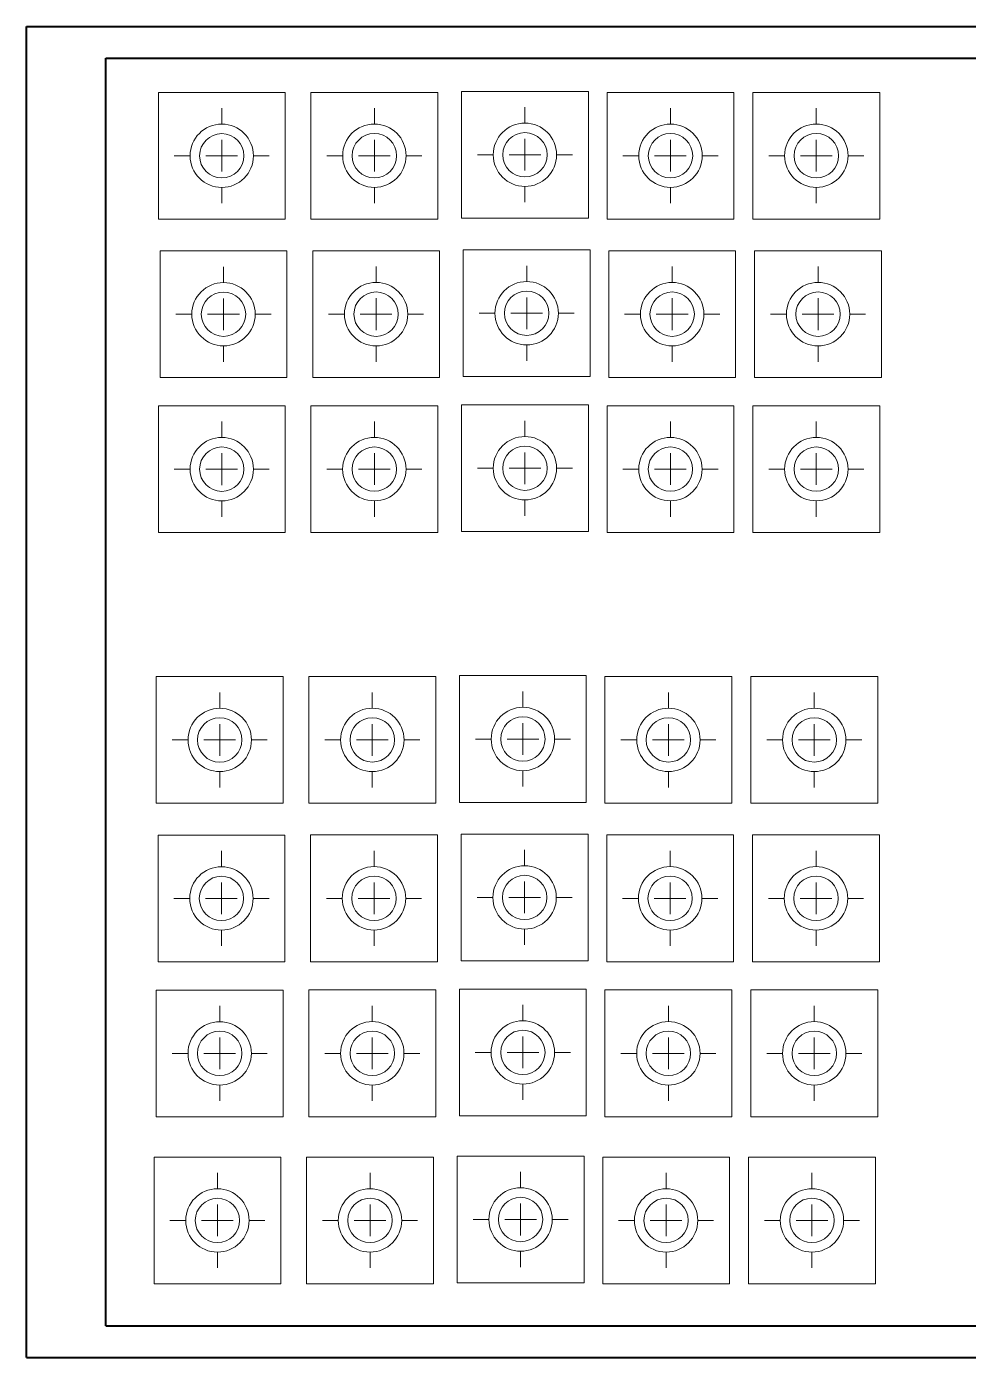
# Model space of a CAD drawing. Header units: millimetres. Extents: x 0 to 0.594, y 0 to 0.42.
# Drawn here: x 0.0001 to 0.2971, y 0.0002 to 0.4202 of the extents above; entities that cross this region are included whole.
import ezdxf

# ---------------------------------------------------------------- set-up
doc = ezdxf.new("R2010")
doc.units = ezdxf.units.MM

# ---------------------------------------------------------------- blocks, each defined once
blk = doc.blocks.new('SW_CENTERMARKSYMBOL_0')
at = {"color": 0, "linetype": 'Continuous', "lineweight": 0}
for p, q in [((0, 0.01), (0, 0.015)), ((0, 0), (0, 0.005)), ((-0.01, 0), (-0.015, 0)), ((0, 0), (-0.005, 0)), ((0, 0), (0, -0.005)), ((0, 0), (0.005, 0)), ((0.01, 0), (0.015, 0)), ((0, -0.01), (0, -0.015))]:
    blk.add_line(p, q, dxfattribs=at)
blk = doc.blocks.new('SW_CENTERMARKSYMBOL_1')
at = {"color": 0, "linetype": 'Continuous', "lineweight": 0}
for p, q in [((0, 0.01), (0, 0.015)), ((0, 0), (0, 0.005)), ((-0.01, 0), (-0.015, 0)), ((0, 0), (-0.005, 0)), ((0, 0), (0, -0.005)), ((0, 0), (0.005, 0)), ((0.01, 0), (0.015, 0)), ((0, -0.01), (0, -0.015))]:
    blk.add_line(p, q, dxfattribs=at)
blk = doc.blocks.new('SW_CENTERMARKSYMBOL_2')
at = {"color": 0, "linetype": 'Continuous', "lineweight": 0}
for p, q in [((0, 0.01), (0, 0.015)), ((0, 0), (0, 0.005)), ((-0.01, 0), (-0.015, 0)), ((0, 0), (-0.005, 0)), ((0, 0), (0, -0.005)), ((0, 0), (0.005, 0)), ((0.01, 0), (0.015, 0)), ((0, -0.01), (0, -0.015))]:
    blk.add_line(p, q, dxfattribs=at)
blk = doc.blocks.new('SW_CENTERMARKSYMBOL_3')
at = {"color": 0, "linetype": 'Continuous', "lineweight": 0}
for p, q in [((0, 0.01), (0, 0.015)), ((0, 0), (0, 0.005)), ((-0.01, 0), (-0.015, 0)), ((0, 0), (-0.005, 0)), ((0, 0), (0, -0.005)), ((0, 0), (0.005, 0)), ((0.01, 0), (0.015, 0)), ((0, -0.01), (0, -0.015))]:
    blk.add_line(p, q, dxfattribs=at)
blk = doc.blocks.new('SW_CENTERMARKSYMBOL_4')
at = {"color": 0, "linetype": 'Continuous', "lineweight": 0}
for p, q in [((0, 0.01), (0, 0.015)), ((0, 0), (0, 0.005)), ((-0.01, 0), (-0.015, 0)), ((0, 0), (-0.005, 0)), ((0, 0), (0, -0.005)), ((0, 0), (0.005, 0)), ((0.01, 0), (0.015, 0)), ((0, -0.01), (0, -0.015))]:
    blk.add_line(p, q, dxfattribs=at)
blk = doc.blocks.new('SW_CENTERMARKSYMBOL_5')
at = {"color": 0, "linetype": 'Continuous', "lineweight": 0}
for p, q in [((0, 0.01), (0, 0.015)), ((0, 0), (0, 0.005)), ((-0.01, 0), (-0.015, 0)), ((0, 0), (-0.005, 0)), ((0, 0), (0, -0.005)), ((0, 0), (0.005, 0)), ((0.01, 0), (0.015, 0)), ((0, -0.01), (0, -0.015))]:
    blk.add_line(p, q, dxfattribs=at)
blk = doc.blocks.new('SW_CENTERMARKSYMBOL_6')
at = {"color": 0, "linetype": 'Continuous', "lineweight": 0}
for p, q in [((0, 0.01), (0, 0.015)), ((0, 0), (0, 0.005)), ((-0.01, 0), (-0.015, 0)), ((0, 0), (-0.005, 0)), ((0, 0), (0, -0.005)), ((0, 0), (0.005, 0)), ((0.01, 0), (0.015, 0)), ((0, -0.01), (0, -0.015))]:
    blk.add_line(p, q, dxfattribs=at)
blk = doc.blocks.new('SW_CENTERMARKSYMBOL_7')
at = {"color": 0, "linetype": 'Continuous', "lineweight": 0}
for p, q in [((0, 0.01), (0, 0.015)), ((0, 0), (0, 0.005)), ((-0.01, 0), (-0.015, 0)), ((0, 0), (-0.005, 0)), ((0, 0), (0, -0.005)), ((0, 0), (0.005, 0)), ((0.01, 0), (0.015, 0)), ((0, -0.01), (0, -0.015))]:
    blk.add_line(p, q, dxfattribs=at)
blk = doc.blocks.new('SW_CENTERMARKSYMBOL_8')
at = {"color": 0, "linetype": 'Continuous', "lineweight": 0}
for p, q in [((0, 0.01), (0, 0.015)), ((0, 0), (0, 0.005)), ((-0.01, 0), (-0.015, 0)), ((0, 0), (-0.005, 0)), ((0, 0), (0, -0.005)), ((0, 0), (0.005, 0)), ((0.01, 0), (0.015, 0)), ((0, -0.01), (0, -0.015))]:
    blk.add_line(p, q, dxfattribs=at)
blk = doc.blocks.new('SW_CENTERMARKSYMBOL_9')
at = {"color": 0, "linetype": 'Continuous', "lineweight": 0}
for p, q in [((0, 0.01), (0, 0.015)), ((0, 0), (0, 0.005)), ((-0.01, 0), (-0.015, 0)), ((0, 0), (-0.005, 0)), ((0, 0), (0, -0.005)), ((0, 0), (0.005, 0)), ((0.01, 0), (0.015, 0)), ((0, -0.01), (0, -0.015))]:
    blk.add_line(p, q, dxfattribs=at)
blk = doc.blocks.new('SW_CENTERMARKSYMBOL_10')
at = {"color": 0, "linetype": 'Continuous', "lineweight": 0}
for p, q in [((0, 0.01), (0, 0.015)), ((0, 0), (0, 0.005)), ((-0.01, 0), (-0.015, 0)), ((0, 0), (-0.005, 0)), ((0, 0), (0, -0.005)), ((0, 0), (0.005, 0)), ((0.01, 0), (0.015, 0)), ((0, -0.01), (0, -0.015))]:
    blk.add_line(p, q, dxfattribs=at)
blk = doc.blocks.new('SW_CENTERMARKSYMBOL_11')
at = {"color": 0, "linetype": 'Continuous', "lineweight": 0}
for p, q in [((0, 0.01), (0, 0.015)), ((0, 0), (0, 0.005)), ((-0.01, 0), (-0.015, 0)), ((0, 0), (-0.005, 0)), ((0, 0), (0, -0.005)), ((0, 0), (0.005, 0)), ((0.01, 0), (0.015, 0)), ((0, -0.01), (0, -0.015))]:
    blk.add_line(p, q, dxfattribs=at)
blk = doc.blocks.new('SW_CENTERMARKSYMBOL_12')
at = {"color": 0, "linetype": 'Continuous', "lineweight": 0}
for p, q in [((0, 0.01), (0, 0.015)), ((0, 0), (0, 0.005)), ((-0.01, 0), (-0.015, 0)), ((0, 0), (-0.005, 0)), ((0, 0), (0, -0.005)), ((0, 0), (0.005, 0)), ((0.01, 0), (0.015, 0)), ((0, -0.01), (0, -0.015))]:
    blk.add_line(p, q, dxfattribs=at)
blk = doc.blocks.new('SW_CENTERMARKSYMBOL_13')
at = {"color": 0, "linetype": 'Continuous', "lineweight": 0}
for p, q in [((0, 0.01), (0, 0.015)), ((0, 0), (0, 0.005)), ((-0.01, 0), (-0.015, 0)), ((0, 0), (-0.005, 0)), ((0, 0), (0, -0.005)), ((0, 0), (0.005, 0)), ((0.01, 0), (0.015, 0)), ((0, -0.01), (0, -0.015))]:
    blk.add_line(p, q, dxfattribs=at)
blk = doc.blocks.new('SW_CENTERMARKSYMBOL_14')
at = {"color": 0, "linetype": 'Continuous', "lineweight": 0}
for p, q in [((0, 0.01), (0, 0.015)), ((0, 0), (0, 0.005)), ((-0.01, 0), (-0.015, 0)), ((0, 0), (-0.005, 0)), ((0, 0), (0, -0.005)), ((0, 0), (0.005, 0)), ((0.01, 0), (0.015, 0)), ((0, -0.01), (0, -0.015))]:
    blk.add_line(p, q, dxfattribs=at)
blk = doc.blocks.new('SW_CENTERMARKSYMBOL_15')
at = {"color": 0, "linetype": 'Continuous', "lineweight": 0}
for p, q in [((0, 0.01), (0, 0.015)), ((0, 0), (0, 0.005)), ((-0.01, 0), (-0.015, 0)), ((0, 0), (-0.005, 0)), ((0, 0), (0, -0.005)), ((0, 0), (0.005, 0)), ((0.01, 0), (0.015, 0)), ((0, -0.01), (0, -0.015))]:
    blk.add_line(p, q, dxfattribs=at)
blk = doc.blocks.new('SW_CENTERMARKSYMBOL_16')
at = {"color": 0, "linetype": 'Continuous', "lineweight": 0}
for p, q in [((0, 0.01), (0, 0.015)), ((0, 0), (0, 0.005)), ((-0.01, 0), (-0.015, 0)), ((0, 0), (-0.005, 0)), ((0, 0), (0, -0.005)), ((0, 0), (0.005, 0)), ((0.01, 0), (0.015, 0)), ((0, -0.01), (0, -0.015))]:
    blk.add_line(p, q, dxfattribs=at)
blk = doc.blocks.new('SW_CENTERMARKSYMBOL_17')
at = {"color": 0, "linetype": 'Continuous', "lineweight": 0}
for p, q in [((0, 0.01), (0, 0.015)), ((0, 0), (0, 0.005)), ((-0.01, 0), (-0.015, 0)), ((0, 0), (-0.005, 0)), ((0, 0), (0, -0.005)), ((0, 0), (0.005, 0)), ((0.01, 0), (0.015, 0)), ((0, -0.01), (0, -0.015))]:
    blk.add_line(p, q, dxfattribs=at)
blk = doc.blocks.new('SW_CENTERMARKSYMBOL_18')
at = {"color": 0, "linetype": 'Continuous', "lineweight": 0}
for p, q in [((0, 0.01), (0, 0.015)), ((0, 0), (0, 0.005)), ((-0.01, 0), (-0.015, 0)), ((0, 0), (-0.005, 0)), ((0, 0), (0, -0.005)), ((0, 0), (0.005, 0)), ((0.01, 0), (0.015, 0)), ((0, -0.01), (0, -0.015))]:
    blk.add_line(p, q, dxfattribs=at)
blk = doc.blocks.new('SW_CENTERMARKSYMBOL_19')
at = {"color": 0, "linetype": 'Continuous', "lineweight": 0}
for p, q in [((0, 0.01), (0, 0.015)), ((0, 0), (0, 0.005)), ((-0.01, 0), (-0.015, 0)), ((0, 0), (-0.005, 0)), ((0, 0), (0, -0.005)), ((0, 0), (0.005, 0)), ((0.01, 0), (0.015, 0)), ((0, -0.01), (0, -0.015))]:
    blk.add_line(p, q, dxfattribs=at)
blk = doc.blocks.new('SW_CENTERMARKSYMBOL_20')
at = {"color": 0, "linetype": 'Continuous', "lineweight": 0}
for p, q in [((0, 0.01), (0, 0.015)), ((0, 0), (0, 0.005)), ((-0.01, 0), (-0.015, 0)), ((0, 0), (-0.005, 0)), ((0, 0), (0, -0.005)), ((0, 0), (0.005, 0)), ((0.01, 0), (0.015, 0)), ((0, -0.01), (0, -0.015))]:
    blk.add_line(p, q, dxfattribs=at)
blk = doc.blocks.new('SW_CENTERMARKSYMBOL_21')
at = {"color": 0, "linetype": 'Continuous', "lineweight": 0}
for p, q in [((0, 0.01), (0, 0.015)), ((0, 0), (0, 0.005)), ((-0.01, 0), (-0.015, 0)), ((0, 0), (-0.005, 0)), ((0, 0), (0, -0.005)), ((0, 0), (0.005, 0)), ((0.01, 0), (0.015, 0)), ((0, -0.01), (0, -0.015))]:
    blk.add_line(p, q, dxfattribs=at)
blk = doc.blocks.new('SW_CENTERMARKSYMBOL_22')
at = {"color": 0, "linetype": 'Continuous', "lineweight": 0}
for p, q in [((0, 0.01), (0, 0.015)), ((0, 0), (0, 0.005)), ((-0.01, 0), (-0.015, 0)), ((0, 0), (-0.005, 0)), ((0, 0), (0, -0.005)), ((0, 0), (0.005, 0)), ((0.01, 0), (0.015, 0)), ((0, -0.01), (0, -0.015))]:
    blk.add_line(p, q, dxfattribs=at)
blk = doc.blocks.new('SW_CENTERMARKSYMBOL_23')
at = {"color": 0, "linetype": 'Continuous', "lineweight": 0}
for p, q in [((0, 0.01), (0, 0.015)), ((0, 0), (0, 0.005)), ((-0.01, 0), (-0.015, 0)), ((0, 0), (-0.005, 0)), ((0, 0), (0, -0.005)), ((0, 0), (0.005, 0)), ((0.01, 0), (0.015, 0)), ((0, -0.01), (0, -0.015))]:
    blk.add_line(p, q, dxfattribs=at)
blk = doc.blocks.new('SW_CENTERMARKSYMBOL_24')
at = {"color": 0, "linetype": 'Continuous', "lineweight": 0}
for p, q in [((0, 0.01), (0, 0.015)), ((0, 0), (0, 0.005)), ((-0.01, 0), (-0.015, 0)), ((0, 0), (-0.005, 0)), ((0, 0), (0, -0.005)), ((0, 0), (0.005, 0)), ((0.01, 0), (0.015, 0)), ((0, -0.01), (0, -0.015))]:
    blk.add_line(p, q, dxfattribs=at)
blk = doc.blocks.new('SW_CENTERMARKSYMBOL_25')
at = {"color": 0, "linetype": 'Continuous', "lineweight": 0}
for p, q in [((0, 0.01), (0, 0.015)), ((0, 0), (0, 0.005)), ((-0.01, 0), (-0.015, 0)), ((0, 0), (-0.005, 0)), ((0, 0), (0, -0.005)), ((0, 0), (0.005, 0)), ((0.01, 0), (0.015, 0)), ((0, -0.01), (0, -0.015))]:
    blk.add_line(p, q, dxfattribs=at)
blk = doc.blocks.new('SW_CENTERMARKSYMBOL_26')
at = {"color": 0, "linetype": 'Continuous', "lineweight": 0}
for p, q in [((0, 0.01), (0, 0.015)), ((0, 0), (0, 0.005)), ((-0.01, 0), (-0.015, 0)), ((0, 0), (-0.005, 0)), ((0, 0), (0, -0.005)), ((0, 0), (0.005, 0)), ((0.01, 0), (0.015, 0)), ((0, -0.01), (0, -0.015))]:
    blk.add_line(p, q, dxfattribs=at)
blk = doc.blocks.new('SW_CENTERMARKSYMBOL_27')
at = {"color": 0, "linetype": 'Continuous', "lineweight": 0}
for p, q in [((0, 0.01), (0, 0.015)), ((0, 0), (0, 0.005)), ((-0.01, 0), (-0.015, 0)), ((0, 0), (-0.005, 0)), ((0, 0), (0, -0.005)), ((0, 0), (0.005, 0)), ((0.01, 0), (0.015, 0)), ((0, -0.01), (0, -0.015))]:
    blk.add_line(p, q, dxfattribs=at)
blk = doc.blocks.new('SW_CENTERMARKSYMBOL_28')
at = {"color": 0, "linetype": 'Continuous', "lineweight": 0}
for p, q in [((0, 0.01), (0, 0.015)), ((0, 0), (0, 0.005)), ((-0.01, 0), (-0.015, 0)), ((0, 0), (-0.005, 0)), ((0, 0), (0, -0.005)), ((0, 0), (0.005, 0)), ((0.01, 0), (0.015, 0)), ((0, -0.01), (0, -0.015))]:
    blk.add_line(p, q, dxfattribs=at)
blk = doc.blocks.new('SW_CENTERMARKSYMBOL_29')
at = {"color": 0, "linetype": 'Continuous', "lineweight": 0}
for p, q in [((0, 0.01), (0, 0.015)), ((0, 0), (0, 0.005)), ((-0.01, 0), (-0.015, 0)), ((0, 0), (-0.005, 0)), ((0, 0), (0, -0.005)), ((0, 0), (0.005, 0)), ((0.01, 0), (0.015, 0)), ((0, -0.01), (0, -0.015))]:
    blk.add_line(p, q, dxfattribs=at)
blk = doc.blocks.new('SW_CENTERMARKSYMBOL_30')
at = {"color": 0, "linetype": 'Continuous', "lineweight": 0}
for p, q in [((0, 0.01), (0, 0.015)), ((0, 0), (0, 0.005)), ((-0.01, 0), (-0.015, 0)), ((0, 0), (-0.005, 0)), ((0, 0), (0, -0.005)), ((0, 0), (0.005, 0)), ((0.01, 0), (0.015, 0)), ((0, -0.01), (0, -0.015))]:
    blk.add_line(p, q, dxfattribs=at)
blk = doc.blocks.new('SW_CENTERMARKSYMBOL_31')
at = {"color": 0, "linetype": 'Continuous', "lineweight": 0}
for p, q in [((0, 0.01), (0, 0.015)), ((0, 0), (0, 0.005)), ((-0.01, 0), (-0.015, 0)), ((0, 0), (-0.005, 0)), ((0, 0), (0, -0.005)), ((0, 0), (0.005, 0)), ((0.01, 0), (0.015, 0)), ((0, -0.01), (0, -0.015))]:
    blk.add_line(p, q, dxfattribs=at)
blk = doc.blocks.new('SW_CENTERMARKSYMBOL_32')
at = {"color": 0, "linetype": 'Continuous', "lineweight": 0}
for p, q in [((0, 0.01), (0, 0.015)), ((0, 0), (0, 0.005)), ((-0.01, 0), (-0.015, 0)), ((0, 0), (-0.005, 0)), ((0, 0), (0, -0.005)), ((0, 0), (0.005, 0)), ((0.01, 0), (0.015, 0)), ((0, -0.01), (0, -0.015))]:
    blk.add_line(p, q, dxfattribs=at)
blk = doc.blocks.new('SW_CENTERMARKSYMBOL_33')
at = {"color": 0, "linetype": 'Continuous', "lineweight": 0}
for p, q in [((0, 0.01), (0, 0.015)), ((0, 0), (0, 0.005)), ((-0.01, 0), (-0.015, 0)), ((0, 0), (-0.005, 0)), ((0, 0), (0, -0.005)), ((0, 0), (0.005, 0)), ((0.01, 0), (0.015, 0)), ((0, -0.01), (0, -0.015))]:
    blk.add_line(p, q, dxfattribs=at)
blk = doc.blocks.new('SW_CENTERMARKSYMBOL_34')
at = {"color": 0, "linetype": 'Continuous', "lineweight": 0}
for p, q in [((0, 0.01), (0, 0.015)), ((0, 0), (0, 0.005)), ((-0.01, 0), (-0.015, 0)), ((0, 0), (-0.005, 0)), ((0, 0), (0, -0.005)), ((0, 0), (0.005, 0)), ((0.01, 0), (0.015, 0)), ((0, -0.01), (0, -0.015))]:
    blk.add_line(p, q, dxfattribs=at)

msp = doc.modelspace()

# ---------------------------------------------------------------- linework, layer by layer
at = {"color": 7, "linetype": 'Continuous', "lineweight": 40}
for p, q in [((0.00008, 0.00021), (0.00008, 0.42021)), ((0.00008, 0.42021), (0.59408, 0.42021)), ((0.02508, 0.01021), (0.02508, 0.41021)), ((0.02508, 0.41021), (0.58408, 0.41021)), ((0.02508, 0.01021), (0.58408, 0.01021)), ((0.00008, 0.00021), (0.59408, 0.00021))]:
    msp.add_line(p, q, dxfattribs=at)
at = {"color": 7, "linetype": 'Continuous', "lineweight": 15}
for p, q in [((0.04162, 0.39945), (0.04162, 0.35945)), ((0.04162, 0.39945), (0.08162, 0.39945)), ((0.08162, 0.39945), (0.08162, 0.35945)), ((0.08975, 0.39947), (0.08975, 0.35947)), ((0.08975, 0.39947), (0.12975, 0.39947)), ((0.12975, 0.39947), (0.12975, 0.35947)), ((0.13723, 0.39976), (0.13723, 0.35976)), ((0.13723, 0.39976), (0.17723, 0.39976)), ((0.17723, 0.39976), (0.17723, 0.35976)), ((0.18313, 0.39947), (0.18313, 0.35947)), ((0.18313, 0.39947), (0.22313, 0.39947)), ((0.22313, 0.39947), (0.22313, 0.35947)), ((0.22913, 0.39947), (0.22913, 0.35947)), ((0.22913, 0.39947), (0.26913, 0.39947)), ((0.26913, 0.39947), (0.26913, 0.35947)), ((0.04162, 0.35945), (0.08162, 0.35945)), ((0.08975, 0.35947), (0.12975, 0.35947)), ((0.13723, 0.35976), (0.17723, 0.35976)), ((0.18313, 0.35947), (0.22313, 0.35947)), ((0.22913, 0.35947), (0.26913, 0.35947)), ((0.04217, 0.34945), (0.04217, 0.30945)), ((0.04217, 0.34945), (0.08217, 0.34945)), ((0.08217, 0.34945), (0.08217, 0.30945)), ((0.09029, 0.34946), (0.09029, 0.30946)), ((0.09029, 0.34946), (0.13029, 0.34946)), ((0.13029, 0.34946), (0.13029, 0.30946)), ((0.13778, 0.34975), (0.13778, 0.30975)), ((0.13778, 0.34975), (0.17778, 0.34975)), ((0.17778, 0.34975), (0.17778, 0.30975)), ((0.18367, 0.34946), (0.18367, 0.30946)), ((0.18367, 0.34946), (0.22367, 0.34946)), ((0.22367, 0.34946), (0.22367, 0.30946)), ((0.22968, 0.34946), (0.22968, 0.30946)), ((0.22968, 0.34946), (0.26968, 0.34946)), ((0.26968, 0.34946), (0.26968, 0.30946)), ((0.04217, 0.30945), (0.08217, 0.30945)), ((0.09029, 0.30946), (0.13029, 0.30946)), ((0.13778, 0.30975), (0.17778, 0.30975)), ((0.18367, 0.30946), (0.22367, 0.30946)), ((0.22968, 0.30946), (0.26968, 0.30946)), ((0.04162, 0.30054), (0.04162, 0.26054)), ((0.04162, 0.30054), (0.08162, 0.30054)), ((0.08162, 0.30054), (0.08162, 0.26054)), ((0.08974, 0.30055), (0.08974, 0.26055)), ((0.08974, 0.30055), (0.12974, 0.30055)), ((0.12974, 0.30055), (0.12974, 0.26055)), ((0.13723, 0.30084), (0.13723, 0.26084)), ((0.13723, 0.30084), (0.17723, 0.30084)), ((0.17723, 0.30084), (0.17723, 0.26084)), ((0.18312, 0.30055), (0.18312, 0.26055)), ((0.18312, 0.30055), (0.22312, 0.30055)), ((0.22312, 0.30055), (0.22312, 0.26055)), ((0.22912, 0.30055), (0.22912, 0.26055)), ((0.22912, 0.30055), (0.26912, 0.30055)), ((0.26912, 0.30055), (0.26912, 0.26055)), ((0.04162, 0.26054), (0.08162, 0.26054)), ((0.08974, 0.26055), (0.12974, 0.26055)), ((0.13723, 0.26084), (0.17723, 0.26084)), ((0.18312, 0.26055), (0.22312, 0.26055)), ((0.22912, 0.26055), (0.26912, 0.26055)), ((0.04098, 0.21508), (0.04098, 0.17508)), ((0.04098, 0.21508), (0.08098, 0.21508)), ((0.08098, 0.21508), (0.08098, 0.17508)), ((0.0891, 0.21509), (0.0891, 0.17509)), ((0.0891, 0.21509), (0.1291, 0.21509)), ((0.1291, 0.21509), (0.1291, 0.17509)), ((0.13659, 0.21538), (0.13659, 0.17538)), ((0.13659, 0.21538), (0.17659, 0.21538)), ((0.17659, 0.21538), (0.17659, 0.17538)), ((0.18248, 0.21509), (0.18248, 0.17509)), ((0.18248, 0.21509), (0.22248, 0.21509)), ((0.22248, 0.21509), (0.22248, 0.17509)), ((0.22848, 0.21509), (0.22848, 0.17509)), ((0.22848, 0.21509), (0.26848, 0.21509)), ((0.26848, 0.21509), (0.26848, 0.17509)), ((0.04098, 0.17508), (0.08098, 0.17508)), ((0.0891, 0.17509), (0.1291, 0.17509)), ((0.13659, 0.17538), (0.17659, 0.17538)), ((0.18248, 0.17509), (0.22248, 0.17509)), ((0.22848, 0.17509), (0.26848, 0.17509)), ((0.04152, 0.16507), (0.04152, 0.12507)), ((0.04152, 0.16507), (0.08152, 0.16507)), ((0.08152, 0.16507), (0.08152, 0.12507)), ((0.08964, 0.16509), (0.08964, 0.12509)), ((0.08964, 0.16509), (0.12964, 0.16509)), ((0.12964, 0.16509), (0.12964, 0.12509)), ((0.13713, 0.16537), (0.13713, 0.12537)), ((0.13713, 0.16537), (0.17713, 0.16537)), ((0.17713, 0.16537), (0.17713, 0.12537)), ((0.18302, 0.16509), (0.18302, 0.12509)), ((0.18302, 0.16509), (0.22302, 0.16509)), ((0.22302, 0.16509), (0.22302, 0.12509)), ((0.22903, 0.16509), (0.22903, 0.12509)), ((0.22903, 0.16509), (0.26903, 0.16509)), ((0.26903, 0.16509), (0.26903, 0.12509)), ((0.04152, 0.12507), (0.08152, 0.12507)), ((0.08964, 0.12509), (0.12964, 0.12509)), ((0.13713, 0.12537), (0.17713, 0.12537)), ((0.18302, 0.12509), (0.22302, 0.12509)), ((0.22903, 0.12509), (0.26903, 0.12509)), ((0.04097, 0.11616), (0.04097, 0.07616)), ((0.04097, 0.11616), (0.08097, 0.11616)), ((0.08097, 0.11616), (0.08097, 0.07616)), ((0.08909, 0.11617), (0.08909, 0.07617)), ((0.08909, 0.11617), (0.12909, 0.11617)), ((0.12909, 0.11617), (0.12909, 0.07617)), ((0.13658, 0.11646), (0.13658, 0.07646)), ((0.13658, 0.11646), (0.17658, 0.11646)), ((0.17658, 0.11646), (0.17658, 0.07646)), ((0.18247, 0.11617), (0.18247, 0.07617)), ((0.18247, 0.11617), (0.22247, 0.11617)), ((0.22247, 0.11617), (0.22247, 0.07617)), ((0.22848, 0.11617), (0.22848, 0.07617)), ((0.22848, 0.11617), (0.26848, 0.11617)), ((0.26848, 0.11617), (0.26848, 0.07617)), ((0.04097, 0.07616), (0.08097, 0.07616)), ((0.08909, 0.07617), (0.12909, 0.07617)), ((0.13658, 0.07646), (0.17658, 0.07646)), ((0.18247, 0.07617), (0.22247, 0.07617)), ((0.22848, 0.07617), (0.26848, 0.07617)), ((0.04025, 0.06343), (0.04025, 0.02343)), ((0.04025, 0.06343), (0.08025, 0.06343)), ((0.08025, 0.06343), (0.08025, 0.02343)), ((0.08837, 0.06344), (0.08837, 0.02344)), ((0.08837, 0.06344), (0.12837, 0.06344)), ((0.12837, 0.06344), (0.12837, 0.02344)), ((0.13586, 0.06373), (0.13586, 0.02373)), ((0.13586, 0.06373), (0.17586, 0.06373)), ((0.17586, 0.06373), (0.17586, 0.02373)), ((0.18175, 0.06344), (0.18175, 0.02344)), ((0.18175, 0.06344), (0.22175, 0.06344)), ((0.22175, 0.06344), (0.22175, 0.02344)), ((0.22775, 0.06344), (0.22775, 0.02344)), ((0.22775, 0.06344), (0.26775, 0.06344)), ((0.26775, 0.06344), (0.26775, 0.02344)), ((0.04025, 0.02343), (0.08025, 0.02343)), ((0.08837, 0.02344), (0.12837, 0.02344)), ((0.13586, 0.02373), (0.17586, 0.02373)), ((0.18175, 0.02344), (0.22175, 0.02344)), ((0.22775, 0.02344), (0.26775, 0.02344))]:
    msp.add_line(p, q, dxfattribs=at)
for centre, radius in [((0.06162, 0.37945), 0.01), ((0.06162, 0.37945), 0.007), ((0.10975, 0.37947), 0.01), ((0.10975, 0.37947), 0.007), ((0.15723, 0.37976), 0.01), ((0.15723, 0.37976), 0.007), ((0.20313, 0.37947), 0.01), ((0.20313, 0.37947), 0.007), ((0.24913, 0.37947), 0.01), ((0.24913, 0.37947), 0.007), ((0.06217, 0.32945), 0.01), ((0.06217, 0.32945), 0.007), ((0.11029, 0.32946), 0.01), ((0.11029, 0.32946), 0.007), ((0.15778, 0.32975), 0.01), ((0.15778, 0.32975), 0.007), ((0.20367, 0.32946), 0.01), ((0.20367, 0.32946), 0.007), ((0.24968, 0.32946), 0.01), ((0.24968, 0.32946), 0.007), ((0.06162, 0.28054), 0.01), ((0.10974, 0.28055), 0.01), ((0.15723, 0.28084), 0.01), ((0.20312, 0.28055), 0.01), ((0.24912, 0.28055), 0.01), ((0.06162, 0.28054), 0.007), ((0.10974, 0.28055), 0.007), ((0.15723, 0.28084), 0.007), ((0.20312, 0.28055), 0.007), ((0.24912, 0.28055), 0.007), ((0.06098, 0.19508), 0.01), ((0.06098, 0.19508), 0.007), ((0.1091, 0.19509), 0.01), ((0.1091, 0.19509), 0.007), ((0.15659, 0.19538), 0.01), ((0.15659, 0.19538), 0.007), ((0.20248, 0.19509), 0.01), ((0.20248, 0.19509), 0.007), ((0.24848, 0.19509), 0.01), ((0.24848, 0.19509), 0.007), ((0.06152, 0.14507), 0.01), ((0.06152, 0.14507), 0.007), ((0.10964, 0.14509), 0.01), ((0.10964, 0.14509), 0.007), ((0.15713, 0.14537), 0.01), ((0.15713, 0.14537), 0.007), ((0.20302, 0.14509), 0.01), ((0.20302, 0.14509), 0.007), ((0.24903, 0.14509), 0.01), ((0.24903, 0.14509), 0.007), ((0.06097, 0.09616), 0.01), ((0.10909, 0.09617), 0.01), ((0.15658, 0.09646), 0.01), ((0.20247, 0.09617), 0.01), ((0.24848, 0.09617), 0.01), ((0.06097, 0.09616), 0.007), ((0.10909, 0.09617), 0.007), ((0.15658, 0.09646), 0.007), ((0.20247, 0.09617), 0.007), ((0.24848, 0.09617), 0.007), ((0.06025, 0.04343), 0.01), ((0.06025, 0.04343), 0.007), ((0.10837, 0.04344), 0.01), ((0.10837, 0.04344), 0.007), ((0.15586, 0.04373), 0.01), ((0.15586, 0.04373), 0.007), ((0.20175, 0.04344), 0.01), ((0.20175, 0.04344), 0.007), ((0.24775, 0.04344), 0.01), ((0.24775, 0.04344), 0.007)]:
    msp.add_circle(centre, radius, dxfattribs=at)

# ---------------------------------------------------------------- block references
at = {"color": 7, "linetype": 'Continuous', "lineweight": 0}
for name, p in [('SW_CENTERMARKSYMBOL_20', (0.06162, 0.37945)), ('SW_CENTERMARKSYMBOL_21', (0.10975, 0.37947)), ('SW_CENTERMARKSYMBOL_22', (0.15723, 0.37976)), ('SW_CENTERMARKSYMBOL_23', (0.20313, 0.37947)), ('SW_CENTERMARKSYMBOL_24', (0.24913, 0.37947)), ('SW_CENTERMARKSYMBOL_25', (0.06217, 0.32945)), ('SW_CENTERMARKSYMBOL_26', (0.11029, 0.32946)), ('SW_CENTERMARKSYMBOL_27', (0.15778, 0.32975)), ('SW_CENTERMARKSYMBOL_28', (0.20367, 0.32946)), ('SW_CENTERMARKSYMBOL_29', (0.24968, 0.32946)), ('SW_CENTERMARKSYMBOL_30', (0.06162, 0.28054)), ('SW_CENTERMARKSYMBOL_31', (0.10974, 0.28055)), ('SW_CENTERMARKSYMBOL_32', (0.15723, 0.28084)), ('SW_CENTERMARKSYMBOL_33', (0.20312, 0.28055)), ('SW_CENTERMARKSYMBOL_34', (0.24912, 0.28055)), ('SW_CENTERMARKSYMBOL_0', (0.06098, 0.19508)), ('SW_CENTERMARKSYMBOL_1', (0.1091, 0.19509)), ('SW_CENTERMARKSYMBOL_2', (0.15659, 0.19538)), ('SW_CENTERMARKSYMBOL_3', (0.20248, 0.19509)), ('SW_CENTERMARKSYMBOL_4', (0.24848, 0.19509)), ('SW_CENTERMARKSYMBOL_5', (0.06152, 0.14507)), ('SW_CENTERMARKSYMBOL_6', (0.10964, 0.14509)), ('SW_CENTERMARKSYMBOL_7', (0.15713, 0.14537)), ('SW_CENTERMARKSYMBOL_8', (0.20302, 0.14509)), ('SW_CENTERMARKSYMBOL_9', (0.24903, 0.14509)), ('SW_CENTERMARKSYMBOL_10', (0.06097, 0.09616)), ('SW_CENTERMARKSYMBOL_11', (0.10909, 0.09617)), ('SW_CENTERMARKSYMBOL_12', (0.15658, 0.09646)), ('SW_CENTERMARKSYMBOL_13', (0.20247, 0.09617)), ('SW_CENTERMARKSYMBOL_14', (0.24848, 0.09617)), ('SW_CENTERMARKSYMBOL_15', (0.06025, 0.04343)), ('SW_CENTERMARKSYMBOL_16', (0.10837, 0.04344)), ('SW_CENTERMARKSYMBOL_17', (0.15586, 0.04373)), ('SW_CENTERMARKSYMBOL_18', (0.20175, 0.04344)), ('SW_CENTERMARKSYMBOL_19', (0.24775, 0.04344))]:
    msp.add_blockref(name, p, dxfattribs=at)

doc.saveas('drawing.dxf')
